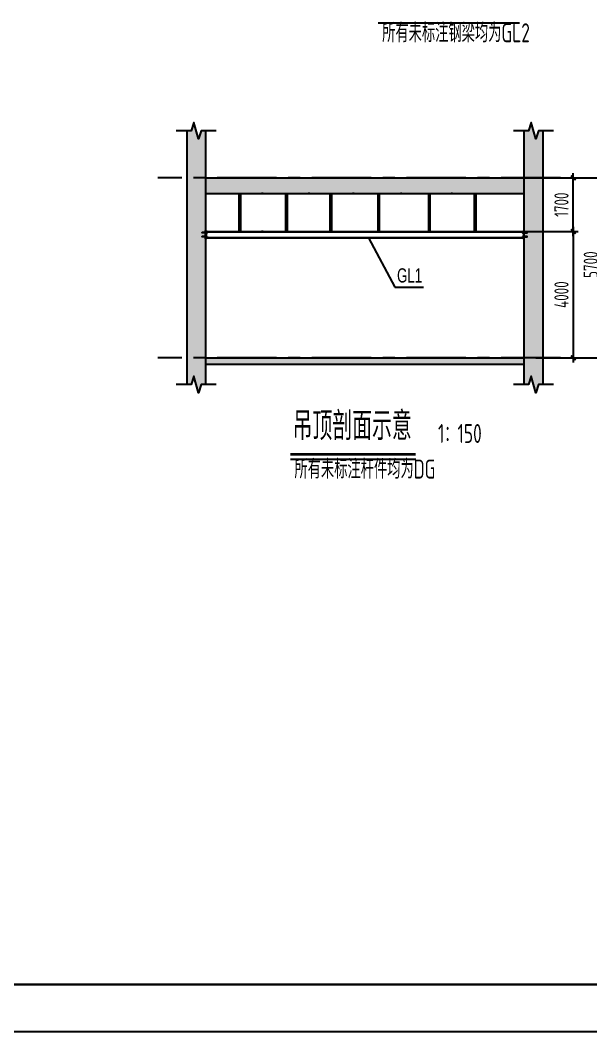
# Model space of a CAD drawing. Extents: x -803796 to -501762, y -1479216 to -846035.
# Drawn here: x -549870 to -531783, y -1051955 to -1019906 of the extents above; entities that cross this region are included whole.
import ezdxf
from ezdxf.enums import TextEntityAlignment as Align

# ---------------------------------------------------------------- set-up
doc = ezdxf.new("R2010")
doc.units = 0
doc.header["$LTSCALE"] = 1500
doc.linetypes.add('CENTER', pattern=[2, 1.25, -0.25, 0.25, -0.25])
doc.linetypes.add('DASHED', pattern=[19.05, 12.7, -6.35])
doc.layers.get('0').update_dxf_attribs({"linetype": 'CONTINUOUS'})
doc.layers.get('Defpoints').update_dxf_attribs({"linetype": 'CONTINUOUS'})
for name, color, linetype in [('AR-INT DECO', 140, 'CONTINUOUS'), ('AXIS', 253, 'CENTER'), ('BORDER', 7, 'CONTINUOUS'), ('DIM', 3, 'CONTINUOUS'), ('HATCH', 254, 'CONTINUOUS'), ('NUM', 7, 'CONTINUOUS'), ('STXT_XG_END_THIN', 2, 'CONTINUOUS'), ('STXT_XG_THIN', 2, 'CONTINUOUS'), ('STXT_XG_TNDSH', 6, 'DASHED'), ('TEXT', 7, 'CONTINUOUS'), ('THIN', 7, 'CONTINUOUS')]:
    doc.layers.add(name, color=color, linetype=linetype)
doc.styles.add('TSSD_Dimension', font='Tssdeng.shx', dxfattribs={"width": 0.7, "bigfont": 'hztxt.shx'})
doc.styles.add('TSSD_Label', font='tj03-romans1.shx', dxfattribs={"width": 0.7, "bigfont": 'hztxt.shx'})
doc.styles.add('TSSD_NORM', font='tssdeng.shx', dxfattribs={"width": 0.7, "bigfont": 'hztxt.shx'})
doc.dimstyles.new('TSSD_150_150', dxfattribs={"dimtxt": 450, "dimasz": 150, "dimexe": 150, "dimexo": 375, "dimgap": 150, "dimtad": 1, "dimdec": 0, "dimzin": 0, "dimdsep": 46, "dimtxsty": 'TSSD_Dimension', "dimblk": 'ARCHTICK', "dimblk1": 'ARCHTICK', "dimblk2": 'ARCHTICK', "dimcen": 0, "dimdle": 150, "dimclrt": 7, "dimadec": 0, "dimazin": 0, "dimtfac": 1, "dimtdec": 0, "dimtix": 1, "dimtmove": 2, "dimatfit": 3, "dimfxl": 1, "dimtolj": 1, "dimtzin": 0, "dimarcsym": 0})
pattern_1 = [(50, (-6420.09, -81885.74), (179.315046, -15.688034), [18.75, -206.25]), (355, (-6420.1, -81885.74), (-34.687833, 188.048033), [15, -165]), (100.4514, (-6405.15, -81887.05), (144.627345, 172.359886), [15.935047, -175.285528]), (46.1842, (-6420.1, -81835.74), (266.81026, -41.379754), [28.125, -309.375]), (96.6356, (-6397.86, -81839.2), (233.665676, 243.52947), [23.90257, -262.92825]), (351.1842, (-6420.1, -81835.74), (233.665486, 243.52965), [22.5, -247.5]), (21, (-6395.09, -81848.24), (149.226763, -100.654723), [18.75, -206.25]), (326, (-6395.1, -81848.24), (60.828833, 181.28751), [15, -165]), (71.4514, (-6382.66, -81856.63), (210.055657, 80.632624), [15.935047, -175.285528]), (45, (-6420.1, -81885.74), (-141.421356, 141.421356), [])]

# ---------------------------------------------------------------- blocks, each defined once
blk = doc.blocks.new('_ArchTick')
at = {"color": 0, "linetype": 'ByBlock', "const_width": 0.4}
blk.add_lwpolyline([(-0.5, -0.5), (0.5, 0.5)], dxfattribs=at)
blk = doc.blocks.new('*D268')
at = {"layer": 'Defpoints', "color": 0, "transparency": 16777216}
for p in [(-534591, -1024900), (-532337, -1024900), (-534591, -1026600)]:
    blk.add_point(p, dxfattribs=at)
at = {"layer": 'DIM', "color": 0, "lineweight": -2, "transparency": 16777216}
for p, q in [((-534216, -1024900), (-532187, -1024900)), ((-532337, -1026750), (-532337, -1024750)), ((-534216, -1026600), (-532187, -1026600))]:
    blk.add_line(p, q, dxfattribs=at)
at = {"layer": 'DIM', "color": 0, "lineweight": -2, "transparency": 16777216, "xscale": 150, "yscale": 150, "zscale": 150}
for p, rotation in [((-532337, -1024900), 90), ((-532337, -1026600), 270)]:
    blk.add_blockref('_ArchTick', p, dxfattribs=dict(at, rotation=rotation))
at = {"layer": 'DIM', "color": 7, "transparency": 16777216, "insert": (-532712, -1025750), "char_height": 450, "attachment_point": 5, "rotation": 90, "style": 'TSSD_Dimension'}
blk.add_mtext('\\A1;1700', dxfattribs=at)
blk = doc.blocks.new('*D269')
at = {"layer": 'Defpoints', "color": 0, "transparency": 16777216}
for p in [(-533902, -1026600), (-533902, -1030600), (-532337, -1030600)]:
    blk.add_point(p, dxfattribs=at)
at = {"layer": 'DIM', "color": 0, "lineweight": -2, "transparency": 16777216}
for p, q in [((-532337, -1026450), (-532337, -1030750)), ((-533527, -1026600), (-532187, -1026600)), ((-533527, -1030600), (-532187, -1030600))]:
    blk.add_line(p, q, dxfattribs=at)
at = {"layer": 'DIM', "color": 0, "lineweight": -2, "transparency": 16777216, "xscale": 150, "yscale": 150, "zscale": 150}
for p, rotation in [((-532337, -1026600), 90), ((-532337, -1030600), 270)]:
    blk.add_blockref('_ArchTick', p, dxfattribs=dict(at, rotation=rotation))
at = {"layer": 'DIM', "color": 7, "transparency": 16777216, "insert": (-532712, -1028600), "char_height": 450, "attachment_point": 5, "rotation": 90, "style": 'TSSD_Dimension'}
blk.add_mtext('\\A1;4000', dxfattribs=at)
blk = doc.blocks.new('*D267')
at = {"layer": 'Defpoints', "color": 0, "transparency": 16777216}
for p in [(-533002, -1024900), (-533002, -1030600), (-531409, -1030600)]:
    blk.add_point(p, dxfattribs=at)
at = {"layer": 'DIM', "color": 0, "lineweight": -2, "transparency": 16777216}
for p, q in [((-532627, -1024900), (-531259, -1024900)), ((-531409, -1024750), (-531409, -1030750)), ((-532627, -1030600), (-531259, -1030600))]:
    blk.add_line(p, q, dxfattribs=at)
at = {"layer": 'DIM', "color": 0, "lineweight": -2, "transparency": 16777216, "xscale": 150, "yscale": 150, "zscale": 150}
for p, rotation in [((-531409, -1024900), 90), ((-531409, -1030600), 270)]:
    blk.add_blockref('_ArchTick', p, dxfattribs=dict(at, rotation=rotation))
at = {"layer": 'DIM', "color": 7, "transparency": 16777216, "insert": (-531784, -1027650), "char_height": 450, "attachment_point": 5, "rotation": 90, "style": 'TSSD_Dimension'}
blk.add_mtext('\\A1;5700', dxfattribs=at)
blk = doc.blocks.new('A$C01594A37')
at = {"layer": 'AR-INT DECO'}
for p, q in [((-125, 2336), (-125, 782)), ((-5, 2336), (-5, 782)), ((1075, 2336), (1075, 782)), ((1195, 2336), (1195, 782))]:
    blk.add_line(p, q, dxfattribs=at)
for points in [[(-765, 1994), (1835, 1994), (1835, 1834), (-765, 1834)], [(-125, 2336), (-5, 2336), (-5, 782), (-125, 782)], [(1075, 2336), (1195, 2336), (1195, 782), (1075, 782)]]:
    blk.add_lwpolyline(points, close=True, dxfattribs=at)

msp = doc.modelspace()

# ---------------------------------------------------------------- hatches: boundary and pattern name
at = {"layer": 'HATCH'}
h = msp.add_hatch(dxfattribs=at)
h.set_pattern_fill('ARMOREDW', color=256, scale=25, style=0)
h.set_pattern_definition(pattern_1)
h.paths.add_polyline_path([(-544449.3, -1023404.8), (-544593.3, -1023404.8), (-544593.3, -1031444.6), (-544449.3, -1031444.6), (-544365.3, -1031180.6), (-544221.3, -1031708.6), (-544137.3, -1031444.6), (-543993.3, -1031444.6), (-543993.3, -1023404.8), (-544137.3, -1023404.8), (-544221.3, -1023668.8), (-544365.3, -1023140.8)])
h = msp.add_hatch(dxfattribs=at)
h.set_pattern_fill('ARMOREDW', color=256, scale=25, style=0)
h.set_pattern_definition(pattern_1)
h.paths.add_polyline_path([(-533757.7, -1023404.8), (-533901.7, -1023404.8), (-533901.7, -1031444.6), (-533757.7, -1031444.6), (-533673.7, -1031180.6), (-533529.7, -1031708.6), (-533445.7, -1031444.6), (-533301.7, -1031444.6), (-533301.7, -1023404.8), (-533445.7, -1023404.8), (-533529.7, -1023668.8), (-533673.7, -1023140.8)])
h = msp.add_hatch(dxfattribs=at)
h.set_pattern_fill('ARMOREDW', color=256, scale=25, style=0)
h.set_pattern_definition([(50, (-11558.15, -163391.08), (179.315046, -15.688034), [18.75, -206.25]), (355, (-11558.15, -163391.08), (-34.687833, 188.048033), [15, -165]), (100.4514, (-11543.2, -163392.38), (144.627345, 172.359886), [15.935047, -175.285528]), (46.1842, (-11558.15, -163341.08), (266.81026, -41.379754), [28.125, -309.375]), (96.6356, (-11535.92, -163344.52), (233.665676, 243.52947), [23.90257, -262.92825]), (351.1842, (-11558.15, -163341.08), (233.66549, 243.52965), [22.5, -247.5]), (21, (-11533.15, -163353.58), (149.226763, -100.654723), [18.75, -206.25]), (326, (-11533.15, -163353.58), (60.828833, 181.28751), [15, -165]), (71.4514, (-11520.72, -163361.96), (210.055657, 80.632624), [15.935047, -175.285528]), (45, (-11558.15, -163391.08), (-141.421356, 141.421356), [])])
h.paths.add_polyline_path([(-543993.3, -1024899.8), (-543993.3, -1025399.8), (-533901.7, -1025399.8), (-533901.7, -1024899.8)])
h = msp.add_hatch(dxfattribs=at)
h.set_pattern_fill('ARMOREDW', color=256, scale=25, style=0)
h.set_pattern_definition([(50, (-11558.15, -163391.08), (179.315046, -15.688034), [18.75, -206.25]), (355, (-11558.15, -163391.08), (-34.687833, 188.048033), [15, -165]), (100.4514, (-11543.2, -163392.38), (144.627345, 172.359886), [15.935047, -175.285528]), (46.1842, (-11558.15, -163341.08), (266.81026, -41.379754), [28.125, -309.375]), (96.6356, (-11535.92, -163344.52), (233.665676, 243.52947), [23.90257, -262.92825]), (351.1842, (-11558.15, -163341.08), (233.66549, 243.52965), [22.5, -247.5]), (21, (-11533.15, -163353.58), (149.226763, -100.654723), [18.75, -206.25]), (326, (-11533.15, -163353.58), (60.828833, 181.28751), [15, -165]), (71.4514, (-11520.72, -163361.96), (210.055657, 80.632624), [15.935047, -175.285528]), (45, (-11558.15, -163391.08), (-141.421356, 141.421356), [])])
h.paths.add_polyline_path([(-543993.3, -1030599.8), (-543993.3, -1030799.8), (-533901.7, -1030799.8), (-533901.7, -1030599.8)])

# ---------------------------------------------------------------- linework, layer by layer
at = {"layer": 'AR-INT DECO'}
for p, q in [((-544593.3, -1023404.8, -6.2), (-544593.3, -1031444.6, -6.2)), ((-543993.3, -1023404.8, -6.2), (-543993.3, -1031444.6, -6.2)), ((-533901.7, -1023404.8, -6.2), (-533901.7, -1031444.6, -6.2)), ((-533301.7, -1023404.8, -6.2), (-533301.7, -1031444.6, -6.2)), ((-543993.3, -1024899.8, -6.2), (-533901.7, -1024899.8, -6.2)), ((-543993.3, -1025399.8, -6.2), (-533901.7, -1025399.8, -6.2)), ((-543977.3, -1026599.8, -6.2), (-533901.7, -1026599.8, -6.2)), ((-543977.3, -1026607.8, -6.2), (-533917.7, -1026607.8, -6.2)), ((-543977.3, -1026791.8, -6.2), (-533917.7, -1026791.8, -6.2)), ((-543977.3, -1026799.8, -6.2), (-533917.7, -1026799.8, -6.2)), ((-533901.7, -1026799.8, -6.2), (-533901.7, -1026599.8, -6.2)), ((-543993.3, -1030599.8, -6.2), (-533901.7, -1030599.8, -6.2)), ((-543993.3, -1030799.8, -6.2), (-533901.7, -1030799.8, -6.2))]:
    msp.add_line(p, q, dxfattribs=at)
at = {"layer": 'AXIS'}
for p, q in [((-532746.6, -1024899.8, -6.2), (-545505.5, -1024899.8, -6.2)), ((-532746.6, -1030599.8, -6.2), (-545505.5, -1030599.8, -6.2))]:
    msp.add_line(p, q, dxfattribs=at)
at = {"layer": 'BORDER', "elevation": -3.1}
msp.add_lwpolyline([(-590861.8, -1051955.3), (-590861.8, -988955.3), (-501761.8, -988955.3), (-501761.8, -1051955.3)], close=True, dxfattribs=at)
at = {"layer": 'BORDER', "const_width": 75, "elevation": -3.1}
msp.add_lwpolyline([(-587111.8, -1050455.3), (-587111.8, -990455.3), (-503261.8, -990455.3), (-503261.8, -1050455.3)], close=True, dxfattribs=at)
at = {"layer": 'NUM'}
for points, elevation in [([(-538522.7, -1019985.8), (-534045.1, -1019985.8)], -3.1), ([(-541302.8, -1033810), (-537331.5, -1033810)], -6.2)]:
    msp.add_lwpolyline(points, dxfattribs=dict(at, elevation=elevation))
at = {"layer": 'NUM', "const_width": 75, "elevation": -6.2}
msp.add_lwpolyline([(-541302.8, -1033660), (-537331.5, -1033660)], dxfattribs=at)
at = {"layer": 'STXT_XG_END_THIN'}
for p, q in [((-542170.2, -1025399.8, -6.2), (-542218.2, -1025399.8, -6.2)), ((-540691.6, -1025399.8, -6.2), (-540739.6, -1025399.8, -6.2)), ((-539288.8, -1025399.8, -6.2), (-539336.8, -1025399.8, -6.2)), ((-537770, -1025399.8, -6.2), (-537818, -1025399.8, -6.2)), ((-536165.3, -1025399.8, -6.2), (-536213.3, -1025399.8, -6.2)), ((-542170.2, -1026599.8, -6.2), (-542218.2, -1026599.8, -6.2))]:
    msp.add_line(p, q, dxfattribs=at)
at = {"layer": 'STXT_XG_THIN'}
for p, q in [((-542934.7, -1025399.8, -6.2), (-542934.7, -1026599.8, -6.2)), ((-542886.7, -1025399.8, -6.2), (-542886.7, -1026599.8, -6.2)), ((-541456.1, -1025399.8, -6.2), (-541456.1, -1026599.8, -6.2)), ((-541408.1, -1025399.8, -6.2), (-541408.1, -1026599.8, -6.2)), ((-540053.3, -1025399.8, -6.2), (-540053.3, -1026599.8, -6.2)), ((-540005.3, -1025399.8, -6.2), (-540005.3, -1026599.8, -6.2)), ((-538534.5, -1025399.8, -6.2), (-538534.5, -1026599.8, -6.2)), ((-538486.5, -1025399.8, -6.2), (-538486.5, -1026599.8, -6.2)), ((-536929.8, -1025399.8, -6.2), (-536929.8, -1026599.8, -6.2)), ((-536881.8, -1025399.8, -6.2), (-536881.8, -1026599.8, -6.2)), ((-535476.8, -1025399.8, -6.2), (-535476.8, -1026599.8, -6.2)), ((-535428.8, -1025399.8, -6.2), (-535428.8, -1026599.8, -6.2))]:
    msp.add_line(p, q, dxfattribs=at)
at = {"layer": 'STXT_XG_TNDSH'}
for p, q in [((-542892, -1025399.8, -6.2), (-542892, -1026599.8, -6.2)), ((-541413.4, -1025399.8, -6.2), (-541413.4, -1026599.8, -6.2)), ((-540010.6, -1025399.8, -6.2), (-540010.6, -1026599.8, -6.2)), ((-538491.8, -1025399.8, -6.2), (-538491.8, -1026599.8, -6.2)), ((-536887.1, -1025399.8, -6.2), (-536887.1, -1026599.8, -6.2)), ((-535434.1, -1025399.8, -6.2), (-535434.1, -1026599.8, -6.2))]:
    msp.add_line(p, q, dxfattribs=at)
at = {"layer": 'TEXT'}
for p, q in [((-538827.7, -1026799.8, -6.2), (-537993.6, -1028366.1, -6.2)), ((-537993.6, -1028366.1, -6.2), (-537090.8, -1028366.1, -6.2))]:
    msp.add_line(p, q, dxfattribs=at)
at = {"layer": 'THIN', "elevation": -6.2}
for points in [[(-543657.3, -1023404.8), (-544137.3, -1023404.8), (-544221.3, -1023668.8), (-544365.3, -1023140.8), (-544449.3, -1023404.8), (-544929.3, -1023404.8)], [(-532965.7, -1023404.8), (-533445.7, -1023404.8), (-533529.7, -1023668.8), (-533673.7, -1023140.8), (-533757.7, -1023404.8), (-534237.7, -1023404.8)], [(-543657.3, -1031444.6), (-544137.3, -1031444.6), (-544221.3, -1031708.6), (-544365.3, -1031180.6), (-544449.3, -1031444.6), (-544929.3, -1031444.6)], [(-532965.7, -1031444.6), (-533445.7, -1031444.6), (-533529.7, -1031708.6), (-533673.7, -1031180.6), (-533757.7, -1031444.6), (-534237.7, -1031444.6)]]:
    msp.add_lwpolyline(points, dxfattribs=at)

# ---------------------------------------------------------------- block references
at = {"layer": 'AR-INT DECO', "yscale": 0.1, "zscale": 0.1}
for p, xscale, rotation in [((-544176.7, -1026646.3, -6.2), 0.1, 270), ((-533718.2, -1026646.3, -6.2), -0.1, 90)]:
    msp.add_blockref('A$C01594A37', p, dxfattribs=dict(at, xscale=xscale, rotation=rotation))

# ---------------------------------------------------------------- texts
at = {"layer": 'NUM', "style": 'TSSD_NORM', "width": 0.7}
for s, height, p in [('所有未标注钢梁均为GL2', 600, (-538396.1, -1020783.5, -3.1)), ('吊顶剖面示意', 900, (-541236.9, -1033480, -6.2)), (' 1：150', 600, (-536881.5, -1033480, -6.2)), ('所有未标注杆件均为DG', 600, (-541176.2, -1034607.7, -6.2))]:
    msp.add_text(s, height=height, dxfattribs=at).set_placement(p, align=Align.BOTTOM_LEFT)
at = {"layer": 'TEXT', "style": 'TSSD_Label', "width": 0.7}
msp.add_text('GL1', height=450, dxfattribs=at).set_placement((-537924, -1028216.1, -6.2))

# ---------------------------------------------------------------- dimensions: what is measured, and where the dimension line sits
at = {"layer": 'DIM'}
for base, p1, p2, picture, middle in [((-532337.3, -1024899.8, -6.2), (-534590.6, -1026599.8, -6.2), (-534590.6, -1024899.8, -6.2), '*D268', (-532712.3, -1025749.8, -6.2)), ((-532337.3, -1030599.8, -6.2), (-533901.7, -1026599.8, -6.2), (-533901.7, -1030599.8, -6.2), '*D269', (-532712.3, -1028599.8, -6.2))]:
    dim = msp.add_linear_dim(base=base, p1=p1, p2=p2, angle=90, dimstyle='TSSD_150_150', dxfattribs=at)
    dim.commit()
    dim.dimension.update_dxf_attribs({"geometry": picture, "text_midpoint": middle})
dim = msp.add_linear_dim(base=(-531409.4, -1030599.8, -6.2), p1=(-533001.7, -1024899.8, -6.2), p2=(-533001.7, -1030599.8, -6.2), angle=90, dimstyle='TSSD_150_150', dxfattribs=at)
dim.commit()
dim.dimension.update_dxf_attribs({"geometry": '*D267', "text_midpoint": (-531784.4, -1027649.8, -6.2), "dimtype": 160})

doc.saveas('drawing.dxf')
